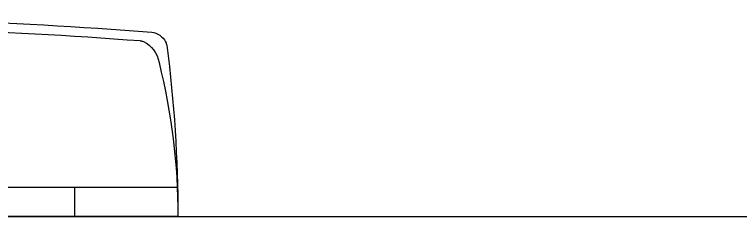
# Model space of a CAD drawing. Extents: x 741 to 1339, y 725 to 848.
# Drawn here: x 1106.558 to 1107.183, y 785.162 to 785.336 of the extents above; entities that cross this region are included whole.
import ezdxf

# ---------------------------------------------------------------- set-up
doc = ezdxf.new("R2010")
doc.units = 0
doc.header["$MEASUREMENT"] = 0
doc.layers.get('0').update_dxf_attribs({"linetype": 'CONTINUOUS'})
for name, color, linetype in [('5', 5, 'CONTINUOUS'), ('Lay Out', 31, 'CONTINUOUS'), ('PAREDES', 7, 'CONTINUOUS')]:
    doc.layers.add(name, color=color, linetype=linetype)

# ---------------------------------------------------------------- blocks, each defined once
blk = doc.blocks.new('Paredes internas')
at = {"layer": '5', "color": 1}
blk.add_line((1159.27603, 500.40542), (1161.97603, 500.40542), dxfattribs=at)
blk = doc.blocks.new('sp')
at = {"layer": 'Lay Out', "color": 8}
for p, q in [((949.21821, 929.45106), (950.00762, 929.45106)), ((949.91897, 929.45106), (949.91897, 929.42581)), ((950.0079, 929.42581), (949.21793, 929.42581))]:
    blk.add_line(p, q, dxfattribs=at)
at = {"layer": 'Lay Out', "color": 8, "extrusion": (0, 0, -1)}
for centre, major_axis, ratio, start_param, end_param in [((949.61291, 924.49279), (-5.31808, 0.45128), 0.956584, 1.489801, 1.559656), ((949.61291, 924.49279), (0, 5.09802), 0.977548, 0, 0.072811), ((949.98297, 929.56804), (0, 0.01682), 0.977548, 0.143544, 1.062803), ((949.97487, 929.5692), (0.00567, 0.00567), 1, -0.714217, -0.361336), ((949.96829, 929.55462), (0, 0.02417), 0.977548, 0.432642, 1.415455), ((949.9904, 929.57227), (0, 0.00812), 0.977548, 1.062803, 1.437465), ((948.92293, 929.42581), (0, 1.10989), 0.977548, 1.437465, 1.570796), ((949.48352, 929.42581), (0, 0.53642), 0.977548, 1.321101, 1.570796)]:
    blk.add_ellipse(centre, major_axis=major_axis, ratio=ratio, start_param=start_param, end_param=end_param, dxfattribs=at)
blk = doc.blocks.new('Ar Condicionado')
at = {"layer": 'Lay Out', "ltscale": 0.6}
blk.add_blockref('sp', (483.20584, -519.91417), dxfattribs=at)

msp = doc.modelspace()

# ---------------------------------------------------------------- block references
at = {"color": 6}
msp.add_blockref('Ar Condicionado', (-326.51545, 375.65031), dxfattribs=at)
at = {"layer": 'PAREDES', "color": 7, "lineweight": 0}
msp.add_blockref('Paredes internas', (-54.26272, 284.75654), dxfattribs=at)

doc.saveas('drawing.dxf')
